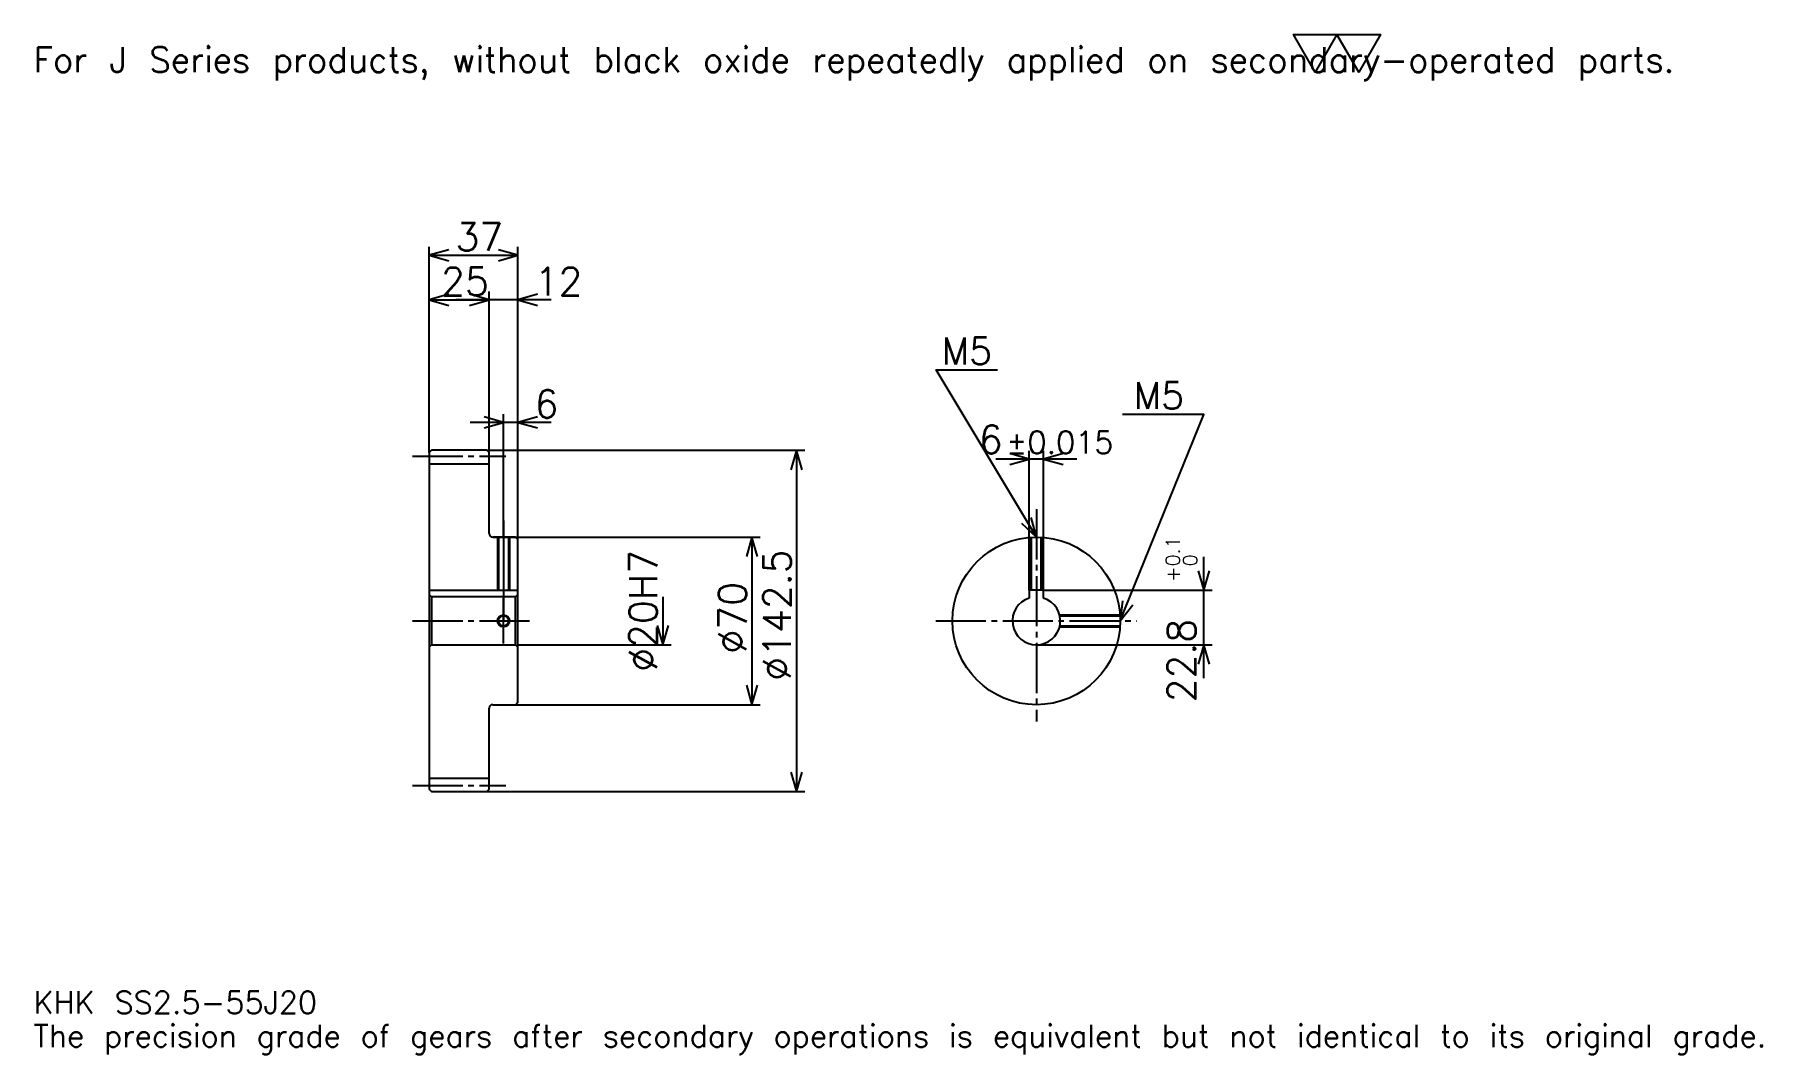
# Model space of a CAD drawing. Extents: x 24 to 745, y 9 to 434.
import ezdxf

# ---------------------------------------------------------------- set-up
doc = ezdxf.new("R2010")
doc.units = 0
doc.linetypes.add('DASHDOT', pattern=[27.913044, 20.934783, -2.326087, 2.326087, -2.326087])
doc.layers.get('0').update_dxf_attribs({"linetype": 'CONTINUOUS'})
doc.layers.add('DASHDOT', color=6, linetype='DASHDOT')
doc.styles.add('KANJI', font='TXT', dxfattribs={"bigfont": 'BIGFONT'})

msp = doc.modelspace()

# ---------------------------------------------------------------- linework, layer by layer
at = {"color": 5}
for p, q in [((188.413055, 260.82608), (188.413055, 345.728271)), ((188.413055, 342.239136), (225.413055, 342.239136)), ((225.413055, 260.82608), (225.413055, 345.728271)), ((213.413055, 260.82608), (213.413055, 327.119568)), ((188.413055, 323.630432), (213.413055, 323.630432)), ((239.369568, 323.630432), (199.456528, 323.630432)), ((219.413055, 260.82608), (219.413055, 275.945648)), ((239.369568, 272.456512), (205.456528, 272.456512)), ((188.413055, 259.82608), (188.413055, 260.82608)), ((212.413055, 260.82608), (225.413055, 260.82608)), ((213.413055, 259.82608), (213.413055, 260.82608)), ((219.413055, 224.57608), (219.413055, 260.82608)), ((219.413055, 224.57608), (219.413055, 260.82608)), ((225.413055, 260.82608), (345.206543, 260.82608)), ((225.413055, 223.57608), (225.413055, 260.82608)), ((341.717407, 260.82608), (341.717407, 118.32608)), ((438.847839, 202.376083), (438.847839, 260.630432)), ((444.847839, 202.376083), (444.847839, 260.630432)), ((458.804352, 257.141296), (424.891296, 257.141296)), ((214.913055, 224.57608), (225.413055, 224.57608)), ((225.413055, 224.57608), (326.597839, 224.57608)), ((323.108704, 224.57608), (323.108704, 154.57608)), ((511.739136, 165.619568), (511.739136, 216.332596)), ((444.847839, 202.376083), (515.228271, 202.376083)), ((285.891296, 199.57608), (285.891296, 179.57608)), ((225.413055, 179.57608), (289.380432, 179.57608)), ((441.847839, 179.57608), (515.228271, 179.57608)), ((214.913055, 154.57608), (225.413055, 154.57608)), ((225.413055, 154.57608), (326.597839, 154.57608)), ((212.413055, 118.32608), (225.413055, 118.32608)), ((225.413055, 118.32608), (345.206543, 118.32608))]:
    msp.add_line(p, q, dxfattribs=at)
at = {"color": 4}
for p, q in [((188.413055, 255.20108), (213.413055, 255.20108)), ((188.413055, 202.376083), (225.413055, 202.376083)), ((189.413055, 199.57608), (189.413055, 179.57608)), ((224.413055, 199.57608), (225.413055, 200.57608)), ((224.413055, 179.57608), (225.413055, 178.57608)), ((188.413055, 123.95108), (213.413055, 123.95108))]:
    msp.add_line(p, q, dxfattribs=at)
at = {"color": 7}
msp.add_lwpolyline([(558.260864, 418.695648), (549.189148, 434.419983), (585.476074, 434.419983), (576.404358, 418.695648), (567.332581, 434.419983), (558.260864, 418.695648)], dxfattribs=at)
at = {"color": 5}
for points in [[(196.554352, 344.565186), (188.413055, 342.239136), (196.554352, 339.913025)], [(217.271759, 339.913025), (225.413055, 342.239136), (217.271759, 344.565186)], [(196.554352, 325.956512), (188.413055, 323.630432), (196.554352, 321.304352)], [(205.271759, 321.304352), (213.413055, 323.630432), (205.271759, 325.956512)], [(205.271759, 321.304352), (213.413055, 323.630432), (205.271759, 325.956512)], [(233.554352, 325.956512), (225.413055, 323.630432), (233.554352, 321.304352)], [(441.847839, 224.57608), (399.978271, 294.358704), (425.565247, 294.358704)], [(211.271759, 270.130432), (219.413055, 272.456512), (211.271759, 274.782593)], [(233.554352, 274.782593), (225.413055, 272.456512), (233.554352, 270.130432)], [(476.847839, 189.57608), (511.739136, 275.75), (477.778259, 275.75)], [(344.043488, 252.684784), (341.717407, 260.82608), (339.391327, 252.684784)], [(430.706543, 254.815216), (438.847839, 257.141296), (430.706543, 259.467377)], [(452.989136, 259.467377), (444.847839, 257.141296), (452.989136, 254.815216)], [(435.664551, 230.360428), (441.847839, 224.57608), (439.653778, 232.753952)], [(325.434784, 216.434784), (323.108704, 224.57608), (320.782623, 216.434784)], [(509.413055, 210.51738), (511.739136, 202.376083), (514.065186, 210.51738)], [(477.747192, 197.99527), (476.847839, 189.57608), (482.059326, 196.249313)], [(283.565216, 187.717377), (285.891296, 179.57608), (288.217407, 187.717377)], [(514.065186, 171.434784), (511.739136, 179.57608), (509.413055, 171.434784)], [(320.782623, 162.717377), (323.108704, 154.57608), (325.434784, 162.717377)], [(339.391327, 126.467384), (341.717407, 118.32608), (344.043488, 126.467384)]]:
    msp.add_lwpolyline(points, dxfattribs=at)
at = {"color": 4}
for points in [[(213.413055, 226.07608), (213.413055, 259.82608), (212.413055, 260.82608), (189.413055, 260.82608), (188.413055, 259.82608), (188.413055, 178.57608)], [(214.913055, 154.57608), (224.413055, 154.57608), (225.413055, 155.57608), (225.413055, 223.57608), (224.413055, 224.57608), (214.913055, 224.57608)], [(216.913055, 224.57608), (216.913055, 202.376083)], [(217.348053, 224.57608), (217.348053, 202.376083)], [(221.478058, 224.57608), (221.478058, 202.376083)], [(221.913055, 224.57608), (221.913055, 202.376083)], [(439.347839, 202.376083), (439.347839, 224.486679)], [(439.782837, 202.376083), (439.782837, 224.515106)], [(443.912842, 202.376083), (443.912842, 224.515106)], [(444.347839, 202.376083), (444.347839, 224.486679)], [(444.847839, 199.115479), (444.847839, 202.376083), (438.847839, 202.376083), (438.847839, 199.115479)], [(188.413055, 178.57608), (189.413055, 179.57608), (224.413055, 179.57608), (224.413055, 199.57608), (189.413055, 199.57608), (188.413055, 200.57608)], [(451.530304, 192.07608), (476.758453, 192.07608)], [(451.632294, 191.641083), (476.786865, 191.641083)], [(451.530304, 187.07608), (476.758453, 187.07608)], [(451.632294, 187.511078), (476.786865, 187.511078)], [(188.413055, 178.57608), (188.413055, 119.32608), (189.413055, 118.32608), (212.413055, 118.32608), (213.413055, 119.32608), (213.413055, 153.07608)]]:
    msp.add_lwpolyline(points, dxfattribs=at)
for centre, radius in [((441.847839, 189.57608), 35), ((219.413055, 189.57608), 2.065)]:
    msp.add_circle(centre, radius, dxfattribs=at)
at = {"color": 7}
msp.add_circle((219.413055, 189.57608), 2.5, dxfattribs=at)
at = {"color": 4}
for centre, radius, start, end in [((214.913055, 226.07608), 1.5, 180, 270), ((441.847839, 189.57608), 10, 107.457602748, 72.542397252), ((214.913055, 153.07608), 1.5, 90, 180)]:
    msp.add_arc(centre, radius, start, end, dxfattribs=at)
at = {"layer": 'DASHDOT', "color": 7}
for p, q in [((181.434799, 258.32608), (220.391312, 258.32608)), ((441.847839, 236.206512), (441.847839, 147.597824)), ((219.413055, 224.57608), (219.413055, 189.57608)), ((181.434799, 189.57608), (232.391312, 189.57608)), ((399.869568, 189.57608), (483.826111, 189.57608)), ((181.434799, 120.82608), (220.391312, 120.82608))]:
    msp.add_line(p, q, dxfattribs=at)
for points in [[(219.413055, 231.554337), (219.413055, 195.397827)], [(219.413055, 180.097824), (219.413055, 199.054337)], [(209.934799, 189.57608), (228.891312, 189.57608)]]:
    msp.add_lwpolyline(points, dxfattribs=at)

# ---------------------------------------------------------------- texts
at = {"color": 7, "style": 'KANJI'}
for s, height, p in [('For J Series products, without black oxide repeatedly applied on secondary-operated parts.', 10.467391, (23.26087, 418.695648)), ('37', 11.630435, (199.353271, 344.099976)), ('25', 11.630435, (193.353271, 325.491302)), ('12', 11.630435, (232.391312, 325.491302)), ('M5', 11.165218, (402.304382, 296.684784)), ('M5', 11.165218, (482.43042, 278.07608)), ('6', 11.630435, (232.391312, 274.317383)), ('6', 11.630435, (417.840332, 259.467377)), ('%%p0.015', 9.304348, (429.353027, 259.467377)), ('KHK SS2.5-55J20', 9.304348, (23.26087, 25.586956)), ('The precision grade of gears after secondary operations is equivalent but not identical to its original grade.', 9.304348, (23.26087, 11.630435))]:
    msp.add_text(s, height=height, dxfattribs=at).set_placement(p)
for s, height, p in [('%%c20H7', 11.630435, (283.565216, 168.35054)), ('%%c142.5', 11.630435, (339.391327, 164.570648)), ('0.1', 5.815217, (501.736969, 212.387711)), ('0', 5.815217, (508.947845, 212.387711)), ('+', 5.815217, (501.736969, 205.874664)), ('%%c70', 11.630435, (320.782623, 175.910324)), ('22.8', 11.630435, (508.25, 155.533539))]:
    msp.add_text(s, height=height, rotation=90, dxfattribs=at).set_placement(p)

doc.saveas('drawing.dxf')
